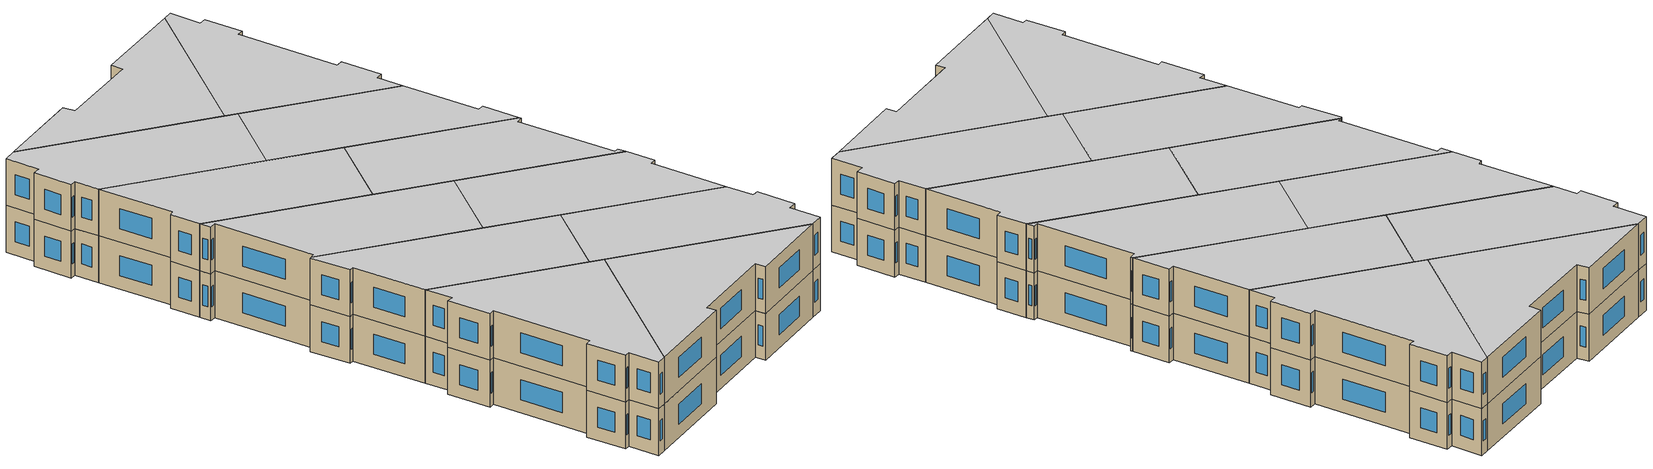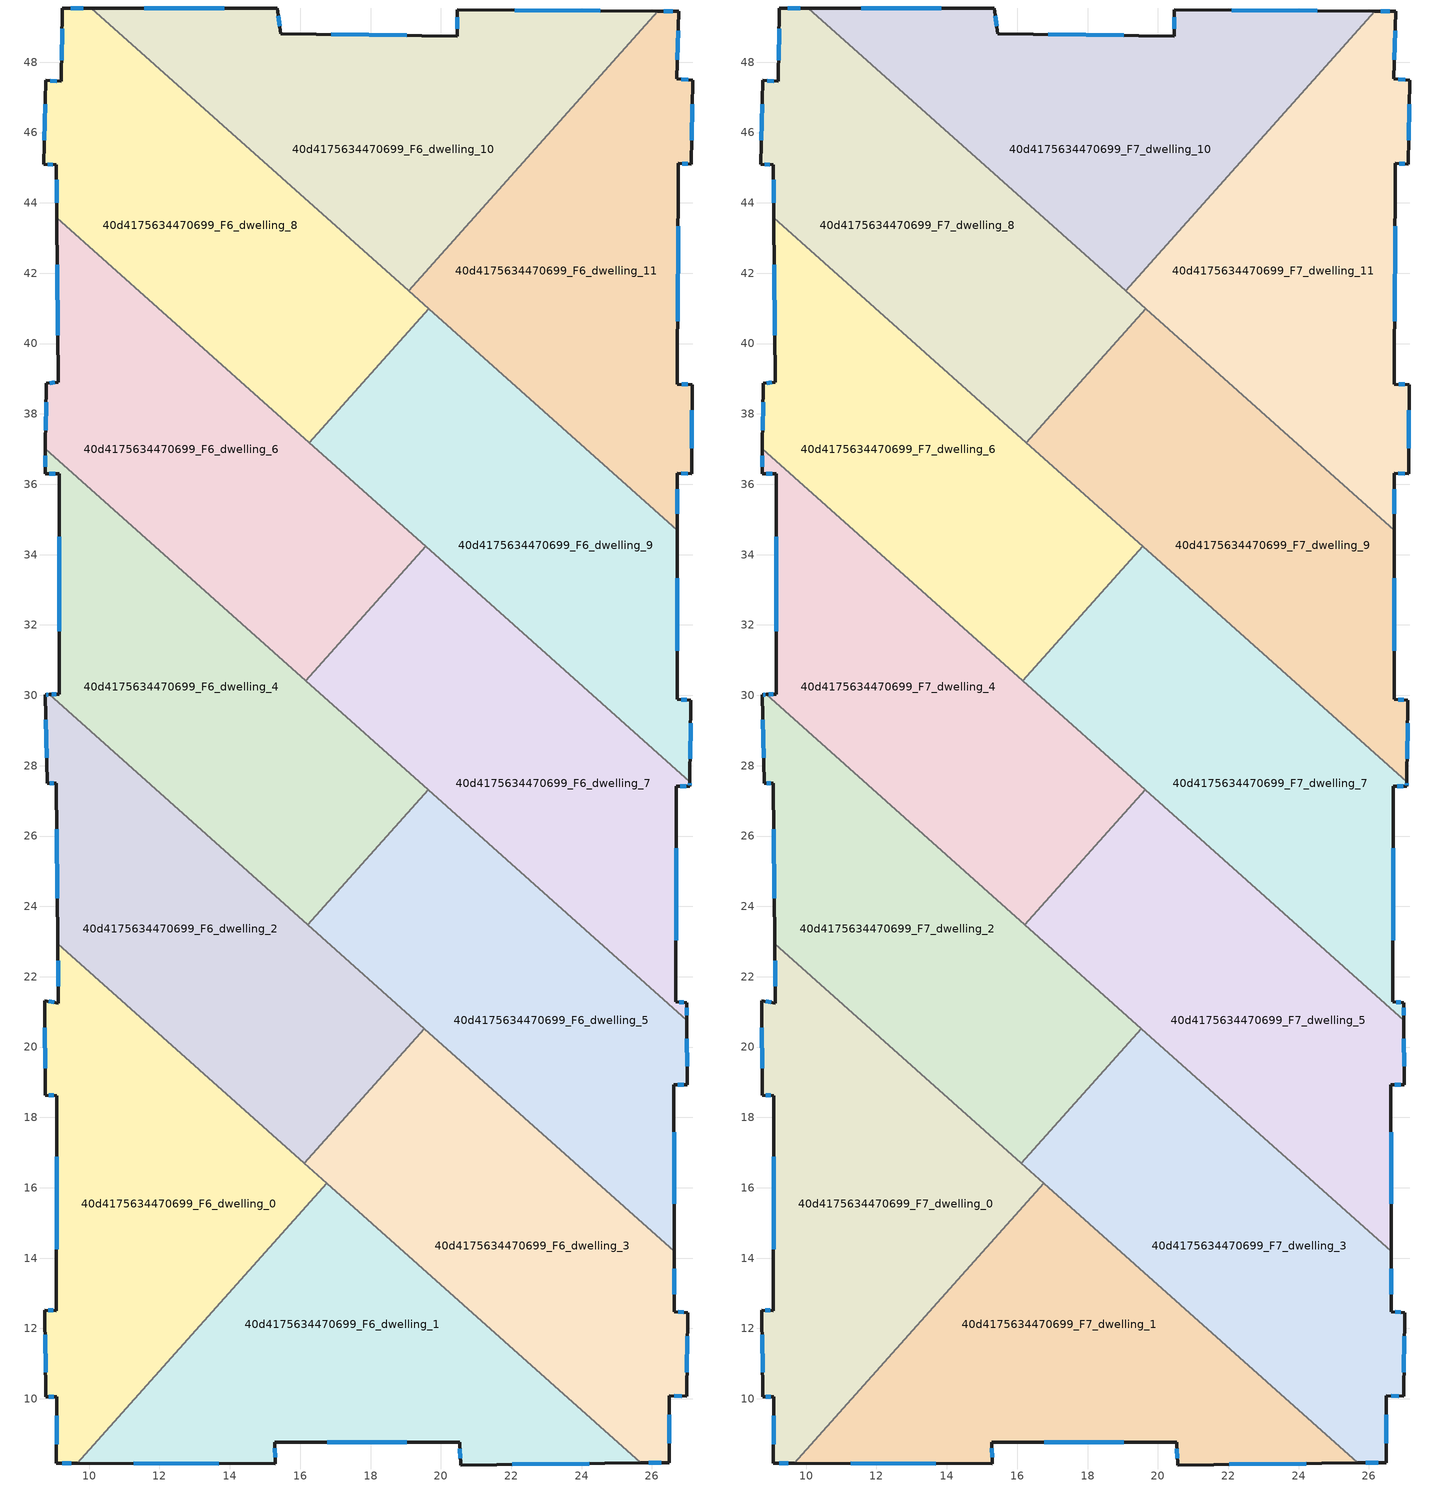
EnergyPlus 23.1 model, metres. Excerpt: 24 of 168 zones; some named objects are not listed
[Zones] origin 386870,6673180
40d4175634470699_F6_dwelling_0
 floor to 40d4175634470699_F5_dwelling_0 (EU_floor_Construction): 16.76,16.13 9.66,8.16 9.07,8.16 9.09,10.06 8.77,10.05 8.74,12.52 9.07,12.51 9.09,18.62 8.76,18.63 8.73,21.32 9.13,21.25 9.11,22.93 z18
 wall outside (EU_wall_Construction): 9.11,22.93 9.13,21.25 8.73,21.32 8.76,18.63 9.09,18.62 9.07,12.51 8.74,12.52 8.77,10.05 9.09,10.06 9.07,8.16 9.66,8.16 z18:21
 wall to 40d4175634470699_F6_dwelling_1 (EU_wall_Construction): 9.66,8.16 16.76,16.13 z18:21
 wall to 40d4175634470699_F6_dwelling_2 (EU_wall_Construction): 16.12,16.7 9.11,22.93 z18:21
 wall to 40d4175634470699_F6_dwelling_3 (EU_wall_Construction): 16.75,16.13 16.12,16.7 z18:21
 window (EU_Window_Construction): 8.75,11.82 8.76,10.76 / 8.98,12.51 8.84,12.52 / 9.08,16.88 9.08,14.26 / 8.85,18.63 8.99,18.63 / 8.74,20.55 8.75,19.4 / 9.01,21.27 8.85,21.3 / 9.12,22.45 9.12,21.73 / 9.24,8.16 9.49,8.16 / 9.08,9.52 9.07,8.7 / 8.86,10.05 9,10.06 z18.86:20.14
40d4175634470699_F6_dwelling_1
 floor to 40d4175634470699_F5_dwelling_1 (EU_floor_Construction): 25.68,8.18 20.56,8.12 20.53,8.77 15.27,8.77 15.29,8.16 9.66,8.16 16.76,16.13 z18
 wall outside (EU_wall_Construction): 9.66,8.16 15.29,8.16 15.27,8.77 20.53,8.77 20.56,8.12 25.68,8.18 z18:21
 wall to 40d4175634470699_F6_dwelling_3 (EU_wall_Construction): 25.68,8.18 16.76,16.13 z18:21
 window (EU_Window_Construction): 11.27,8.16 13.68,8.16 / 22.02,8.14 24.22,8.16 / 20.54,8.58 20.56,8.3 / 16.78,8.77 19.03,8.77 / 15.29,8.33 15.28,8.6 z18.86:20.14
40d4175634470699_F6_dwelling_10
 floor to 40d4175634470699_F5_dwelling_10 (EU_floor_Construction): 26.16,49.45 19.08,41.5 10.06,49.54 15.35,49.53 15.45,48.81 20.46,48.74 20.47,49.49 z18
 wall outside (EU_wall_Construction): 26.16,49.45 20.47,49.49 20.46,48.74 15.45,48.81 15.35,49.53 10.06,49.54 z18:21
 wall to 40d4175634470699_F6_dwelling_11 (EU_wall_Construction): 19.08,41.5 26.16,49.45 z18:21
 wall to 40d4175634470699_F6_dwelling_8 (EU_wall_Construction): 10.06,49.54 19.08,41.5 z18:21
 window (EU_Window_Construction): 13.84,49.53 11.57,49.53 / 15.42,49.02 15.38,49.32 / 19.03,48.76 16.88,48.79 / 20.47,49.28 20.46,48.95 / 24.54,49.46 22.1,49.48 z18.86:20.14
40d4175634470699_F6_dwelling_11
 floor to 40d4175634470699_F5_dwelling_11 (EU_floor_Construction): 26.76,49.45 26.71,47.53 27.16,47.49 27.12,45.1 26.76,45.12 26.72,38.85 27.14,38.83 27.13,36.29 26.72,36.32 26.72,34.7 19.08,41.5 26.16,49.45 z18
 wall outside (EU_wall_Construction): 26.72,34.7 26.72,36.32 27.13,36.29 27.14,38.83 26.72,38.85 26.76,45.12 27.12,45.1 27.16,47.49 26.71,47.53 26.76,49.45 26.16,49.45 z18:21
 wall to 40d4175634470699_F6_dwelling_9 (EU_wall_Construction): 19.65,41 26.72,34.7 z18:21
 wall to 40d4175634470699_F6_dwelling_8 (EU_wall_Construction): 19.08,41.5 19.65,41 z18:21
 window (EU_Window_Construction): 27.13,45.78 27.15,46.81 / 26.86,45.12 27.02,45.11 / 26.73,40.64 26.75,43.33 / 27.02,38.84 26.84,38.84 / 27.13,37.02 27.14,38.11 / 26.84,36.31 27.01,36.3 / 26.72,35.16 26.72,35.85 / 26.59,49.45 26.33,49.45 / 26.73,48.07 26.74,48.9 / 27.03,47.5 26.84,47.52 z18.86:20.14
40d4175634470699_F6_dwelling_2
 floor to 40d4175634470699_F5_dwelling_2 (EU_floor_Construction): 19.53,20.52 16.12,16.7 9.11,22.93 9.07,27.5 8.8,27.5 8.75,30.02 8.86,30.02 z18
 wall outside (EU_wall_Construction): 8.86,30.02 8.75,30.02 8.8,27.5 9.07,27.5 9.11,22.93 z18:21
 wall to 40d4175634470699_F6_dwelling_3 (EU_wall_Construction): 16.12,16.7 19.53,20.52 z18:21
 wall to 40d4175634470699_F6_dwelling_4 (EU_wall_Construction): 16.21,23.48 8.86,30.02 z18:21
 wall to 40d4175634470699_F6_dwelling_5 (EU_wall_Construction): 19.53,20.52 16.21,23.48 z18:21
 window (EU_Window_Construction): 8.77,29.3 8.79,28.22 / 8.83,30.02 8.78,30.02 / 9.08,26.19 9.1,24.24 / 8.88,27.5 8.99,27.5 z18.86:20.14
40d4175634470699_F6_dwelling_3
 floor to 40d4175634470699_F5_dwelling_3 (EU_floor_Construction): 26.64,14.19 26.64,12.48 27.02,12.45 26.99,10.07 26.49,10.09 26.5,8.19 25.68,8.18 16.12,16.7 19.53,20.52 z18
 wall outside (EU_wall_Construction): 25.68,8.18 26.5,8.19 26.49,10.09 26.99,10.07 27.02,12.45 26.64,12.48 26.64,14.19 z18:21
 wall to 40d4175634470699_F6_dwelling_5 (EU_wall_Construction): 26.64,14.19 19.53,20.52 z18:21
 window (EU_Window_Construction): 26.5,8.73 26.49,9.55 / 25.91,8.18 26.26,8.18 / 26.64,12.97 26.64,13.7 / 26.91,12.46 26.75,12.47 / 27,10.75 27.01,11.77 / 26.63,10.09 26.85,10.08 z18.86:20.14
40d4175634470699_F6_dwelling_4
 floor to 40d4175634470699_F5_dwelling_4 (EU_floor_Construction): 19.64,27.32 16.21,23.48 8.86,30.02 9.15,30.03 9.15,36.3 8.75,36.3 8.76,37.01 z18
 wall outside (EU_wall_Construction): 8.76,37.01 8.75,36.3 9.15,36.3 9.15,30.03 8.86,30.02 z18:21
 wall to 40d4175634470699_F6_dwelling_5 (EU_wall_Construction): 16.21,23.48 19.64,27.32 z18:21
 wall to 40d4175634470699_F6_dwelling_6 (EU_wall_Construction): 16.16,30.42 8.76,37.01 z18:21
 wall to 40d4175634470699_F6_dwelling_7 (EU_wall_Construction): 19.64,27.32 16.16,30.42 z18:21
 window (EU_Window_Construction): 8.86,36.3 9.04,36.3 / 8.75,36.81 8.75,36.5 / 9.07,30.03 8.95,30.03 / 9.15,34.51 9.15,31.82 z18.86:20.14
40d4175634470699_F6_dwelling_5
 floor to 40d4175634470699_F5_dwelling_5 (EU_floor_Construction): 26.99,20.76 27.01,18.92 26.63,18.93 26.64,14.19 16.21,23.48 19.64,27.32 z18
 wall outside (EU_wall_Construction): 26.64,14.19 26.63,18.93 27.01,18.92 26.99,20.76 z18:21
 wall to 40d4175634470699_F6_dwelling_7 (EU_wall_Construction): 26.99,20.76 19.64,27.32 z18:21
 window (EU_Window_Construction): 27,19.45 27,20.24 / 26.74,18.93 26.9,18.93 / 26.63,15.55 26.63,17.58 z18.86:20.14
40d4175634470699_F6_dwelling_6
 floor to 40d4175634470699_F5_dwelling_6 (EU_floor_Construction): 19.56,34.24 16.16,30.42 8.76,37.01 8.78,38.87 9.12,38.91 9.08,43.58 z18
 wall outside (EU_wall_Construction): 9.08,43.58 9.12,38.91 8.78,38.87 8.76,37.01 z18:21
 wall to 40d4175634470699_F6_dwelling_7 (EU_wall_Construction): 16.16,30.42 19.56,34.24 z18:21
 wall to 40d4175634470699_F6_dwelling_8 (EU_wall_Construction): 16.26,37.19 9.08,43.58 z18:21
 wall to 40d4175634470699_F6_dwelling_9 (EU_wall_Construction): 19.56,34.24 16.26,37.19 z18:21
 window (EU_Window_Construction): 9.09,42.24 9.11,40.24 / 8.78,38.34 8.77,37.54 / 9.02,38.89 8.88,38.88 z18.86:20.14
40d4175634470699_F6_dwelling_7
 floor to 40d4175634470699_F5_dwelling_7 (EU_floor_Construction): 27.08,27.54 27.08,27.41 26.69,27.41 26.68,21.28 26.99,21.26 26.99,20.76 16.16,30.42 19.56,34.24 z18
 wall outside (EU_wall_Construction): 26.99,20.76 26.99,21.26 26.68,21.28 26.69,27.41 27.08,27.41 27.08,27.54 z18:21
 wall to 40d4175634470699_F6_dwelling_9 (EU_wall_Construction): 27.08,27.54 19.56,34.24 z18:21
 window (EU_Window_Construction): 26.99,20.91 26.99,21.12 / 27.08,27.45 27.08,27.5 / 26.8,27.41 26.97,27.41 / 26.69,23.03 26.69,25.66 / 26.9,21.27 26.77,21.28 z18.86:20.14
40d4175634470699_F6_dwelling_8
 floor to 40d4175634470699_F5_dwelling_8 (EU_floor_Construction): 19.65,41 16.26,37.19 9.08,43.58 9.07,45.08 8.72,45.09 8.76,47.48 9.21,47.46 9.24,49.54 10.06,49.54 z18
 wall outside (EU_wall_Construction): 10.06,49.54 9.24,49.54 9.21,47.46 8.76,47.48 8.72,45.09 9.07,45.08 9.08,43.58 z18:21
 wall to 40d4175634470699_F6_dwelling_9 (EU_wall_Construction): 16.26,37.19 19.65,41 z18:21
 window (EU_Window_Construction): 8.75,46.8 8.73,45.78 / 9.08,47.46 8.89,47.48 / 9.23,48.94 9.22,48.05 / 9.83,49.54 9.48,49.54 / 9.08,44.65 9.08,44.01 / 8.82,45.09 8.97,45.09 z18.86:20.14
40d4175634470699_F6_dwelling_9
 floor to 40d4175634470699_F5_dwelling_9 (EU_floor_Construction): 26.72,34.7 26.72,29.89 27.1,29.86 27.08,27.54 16.26,37.19 19.65,41 z18
 wall outside (EU_wall_Construction): 27.08,27.54 27.1,29.86 26.72,29.89 26.72,34.7 z18:21
 window (EU_Window_Construction): 26.72,31.26 26.72,33.32 / 26.99,29.87 26.83,29.88 / 27.09,28.2 27.1,29.2 z18.86:20.14
40d4175634470699_F7_dwelling_0
 floor to 40d4175634470699_F6_dwelling_0 (EU_floor_Construction): 16.76,16.13 9.66,8.16 9.07,8.16 9.09,10.06 8.77,10.05 8.74,12.52 9.07,12.51 9.09,18.62 8.76,18.63 8.73,21.32 9.13,21.25 9.11,22.93 z21
 wall outside (EU_wall_Construction): 9.11,22.93 9.13,21.25 8.73,21.32 8.76,18.63 9.09,18.62 9.07,12.51 8.74,12.52 8.77,10.05 9.09,10.06 9.07,8.16 9.66,8.16 z21:24
 wall to 40d4175634470699_F7_dwelling_1 (EU_wall_Construction): 9.66,8.16 16.76,16.13 z21:24
 wall to 40d4175634470699_F7_dwelling_2 (EU_wall_Construction): 16.12,16.7 9.11,22.93 z21:24
 wall to 40d4175634470699_F7_dwelling_3 (EU_wall_Construction): 16.75,16.13 16.12,16.7 z21:24
 window (EU_Window_Construction): 8.75,11.82 8.76,10.76 / 8.98,12.51 8.84,12.52 / 9.08,16.88 9.08,14.26 / 8.85,18.63 8.99,18.63 / 8.74,20.55 8.75,19.4 / 9.01,21.27 8.85,21.3 / 9.12,22.45 9.12,21.73 / 9.24,8.16 9.49,8.16 / 9.08,9.52 9.07,8.7 / 8.86,10.05 9,10.06 z21.86:23.14
 ceiling to 40d4175634470699_F8_dwelling_0 (EU_floor_Construction): 9.66,8.16 16.76,16.13 9.11,22.93 9.13,21.25 8.73,21.32 8.76,18.63 9.09,18.62 9.07,12.51 8.74,12.52 8.77,10.05 9.09,10.06 9.07,8.16 z24
40d4175634470699_F7_dwelling_1
 floor to 40d4175634470699_F6_dwelling_1 (EU_floor_Construction): 25.68,8.18 20.56,8.12 20.53,8.77 15.27,8.77 15.29,8.16 9.66,8.16 16.76,16.13 z21
 wall outside (EU_wall_Construction): 9.66,8.16 15.29,8.16 15.27,8.77 20.53,8.77 20.56,8.12 25.68,8.18 z21:24
 wall to 40d4175634470699_F7_dwelling_3 (EU_wall_Construction): 25.68,8.18 16.76,16.13 z21:24
 window (EU_Window_Construction): 11.27,8.16 13.68,8.16 / 22.02,8.14 24.22,8.16 / 20.54,8.58 20.56,8.3 / 16.78,8.77 19.03,8.77 / 15.29,8.33 15.28,8.6 z21.86:23.14
 ceiling to 40d4175634470699_F8_dwelling_1 (EU_floor_Construction): 25.68,8.18 16.76,16.13 9.66,8.16 15.29,8.16 15.27,8.77 20.53,8.77 20.56,8.12 z24
40d4175634470699_F7_dwelling_10
 floor to 40d4175634470699_F6_dwelling_10 (EU_floor_Construction): 26.16,49.45 19.08,41.5 10.06,49.54 15.35,49.53 15.45,48.81 20.46,48.74 20.47,49.49 z21
 wall outside (EU_wall_Construction): 26.16,49.45 20.47,49.49 20.46,48.74 15.45,48.81 15.35,49.53 10.06,49.54 z21:24
 wall to 40d4175634470699_F7_dwelling_11 (EU_wall_Construction): 19.08,41.5 26.16,49.45 z21:24
 wall to 40d4175634470699_F7_dwelling_8 (EU_wall_Construction): 10.06,49.54 19.08,41.5 z21:24
 window (EU_Window_Construction): 13.84,49.53 11.57,49.53 / 15.42,49.02 15.38,49.32 / 19.03,48.76 16.88,48.79 / 20.47,49.28 20.46,48.95 / 24.54,49.46 22.1,49.48 z21.86:23.14
 ceiling to 40d4175634470699_F8_dwelling_10 (EU_floor_Construction): 19.08,41.5 26.16,49.45 20.47,49.49 20.46,48.74 15.45,48.81 15.35,49.53 10.06,49.54 z24
40d4175634470699_F7_dwelling_11
 floor to 40d4175634470699_F6_dwelling_11 (EU_floor_Construction): 26.76,49.45 26.71,47.53 27.16,47.49 27.12,45.1 26.76,45.12 26.72,38.85 27.14,38.83 27.13,36.29 26.72,36.32 26.72,34.7 19.08,41.5 26.16,49.45 z21
 wall outside (EU_wall_Construction): 26.72,34.7 26.72,36.32 27.13,36.29 27.14,38.83 26.72,38.85 26.76,45.12 27.12,45.1 27.16,47.49 26.71,47.53 26.76,49.45 26.16,49.45 z21:24
 wall to 40d4175634470699_F7_dwelling_9 (EU_wall_Construction): 19.65,41 26.72,34.7 z21:24
 wall to 40d4175634470699_F7_dwelling_8 (EU_wall_Construction): 19.08,41.5 19.65,41 z21:24
 window (EU_Window_Construction): 27.13,45.78 27.15,46.81 / 26.86,45.12 27.02,45.11 / 26.73,40.64 26.75,43.33 / 27.02,38.84 26.84,38.84 / 27.13,37.02 27.14,38.11 / 26.84,36.31 27.01,36.3 / 26.72,35.16 26.72,35.85 / 26.59,49.45 26.33,49.45 / 26.73,48.07 26.74,48.9 / 27.03,47.5 26.84,47.52 z21.86:23.14
 ceiling to 40d4175634470699_F8_dwelling_11 (EU_floor_Construction): 26.72,34.7 26.72,36.32 27.13,36.29 27.14,38.83 26.72,38.85 26.76,45.12 27.12,45.1 27.16,47.49 26.71,47.53 26.76,49.45 26.16,49.45 19.08,41.5 z24
40d4175634470699_F7_dwelling_2
 floor to 40d4175634470699_F6_dwelling_2 (EU_floor_Construction): 19.53,20.52 16.12,16.7 9.11,22.93 9.07,27.5 8.8,27.5 8.75,30.02 8.86,30.02 z21
 wall outside (EU_wall_Construction): 8.86,30.02 8.75,30.02 8.8,27.5 9.07,27.5 9.11,22.93 z21:24
 wall to 40d4175634470699_F7_dwelling_3 (EU_wall_Construction): 16.12,16.7 19.53,20.52 z21:24
 wall to 40d4175634470699_F7_dwelling_4 (EU_wall_Construction): 16.21,23.48 8.86,30.02 z21:24
 wall to 40d4175634470699_F7_dwelling_5 (EU_wall_Construction): 19.53,20.52 16.21,23.48 z21:24
 window (EU_Window_Construction): 8.77,29.3 8.79,28.22 / 8.83,30.02 8.78,30.02 / 9.08,26.19 9.1,24.24 / 8.88,27.5 8.99,27.5 z21.86:23.14
 ceiling to 40d4175634470699_F8_dwelling_2 (EU_floor_Construction): 16.12,16.7 19.53,20.52 8.86,30.02 8.75,30.02 8.8,27.5 9.07,27.5 9.11,22.93 z24
40d4175634470699_F7_dwelling_3
 floor to 40d4175634470699_F6_dwelling_3 (EU_floor_Construction): 26.64,14.19 26.64,12.48 27.02,12.45 26.99,10.07 26.49,10.09 26.5,8.19 25.68,8.18 16.12,16.7 19.53,20.52 z21
 wall outside (EU_wall_Construction): 25.68,8.18 26.5,8.19 26.49,10.09 26.99,10.07 27.02,12.45 26.64,12.48 26.64,14.19 z21:24
 wall to 40d4175634470699_F7_dwelling_5 (EU_wall_Construction): 26.64,14.19 19.53,20.52 z21:24
 window (EU_Window_Construction): 26.5,8.73 26.49,9.55 / 25.91,8.18 26.26,8.18 / 26.64,12.97 26.64,13.7 / 26.91,12.46 26.75,12.47 / 27,10.75 27.01,11.77 / 26.63,10.09 26.85,10.08 z21.86:23.14
 ceiling to 40d4175634470699_F8_dwelling_3 (EU_floor_Construction): 26.5,8.19 26.49,10.09 26.99,10.07 27.02,12.45 26.64,12.48 26.64,14.19 19.53,20.52 16.12,16.7 25.68,8.18 z24
40d4175634470699_F7_dwelling_4
 floor to 40d4175634470699_F6_dwelling_4 (EU_floor_Construction): 19.64,27.32 16.21,23.48 8.86,30.02 9.15,30.03 9.15,36.3 8.75,36.3 8.76,37.01 z21
 wall outside (EU_wall_Construction): 8.76,37.01 8.75,36.3 9.15,36.3 9.15,30.03 8.86,30.02 z21:24
 wall to 40d4175634470699_F7_dwelling_5 (EU_wall_Construction): 16.21,23.48 19.64,27.32 z21:24
 wall to 40d4175634470699_F7_dwelling_6 (EU_wall_Construction): 16.16,30.42 8.76,37.01 z21:24
 wall to 40d4175634470699_F7_dwelling_7 (EU_wall_Construction): 19.64,27.32 16.16,30.42 z21:24
 window (EU_Window_Construction): 8.86,36.3 9.04,36.3 / 8.75,36.81 8.75,36.5 / 9.07,30.03 8.95,30.03 / 9.15,34.51 9.15,31.82 z21.86:23.14
 ceiling to 40d4175634470699_F8_dwelling_4 (EU_floor_Construction): 16.21,23.48 19.64,27.32 8.76,37.01 8.75,36.3 9.15,36.3 9.15,30.03 8.86,30.02 z24
40d4175634470699_F7_dwelling_5
 floor to 40d4175634470699_F6_dwelling_5 (EU_floor_Construction): 26.99,20.76 27.01,18.92 26.63,18.93 26.64,14.19 16.21,23.48 19.64,27.32 z21
 wall outside (EU_wall_Construction): 26.64,14.19 26.63,18.93 27.01,18.92 26.99,20.76 z21:24
 wall to 40d4175634470699_F7_dwelling_7 (EU_wall_Construction): 26.99,20.76 19.64,27.32 z21:24
 window (EU_Window_Construction): 27,19.45 27,20.24 / 26.74,18.93 26.9,18.93 / 26.63,15.55 26.63,17.58 z21.86:23.14
 ceiling to 40d4175634470699_F8_dwelling_5 (EU_floor_Construction): 26.64,14.19 26.63,18.93 27.01,18.92 26.99,20.76 19.64,27.32 16.21,23.48 z24
40d4175634470699_F7_dwelling_6
 floor to 40d4175634470699_F6_dwelling_6 (EU_floor_Construction): 19.56,34.24 16.16,30.42 8.76,37.01 8.78,38.87 9.12,38.91 9.08,43.58 z21
 wall outside (EU_wall_Construction): 9.08,43.58 9.12,38.91 8.78,38.87 8.76,37.01 z21:24
 wall to 40d4175634470699_F7_dwelling_7 (EU_wall_Construction): 16.16,30.42 19.56,34.24 z21:24
 wall to 40d4175634470699_F7_dwelling_8 (EU_wall_Construction): 16.26,37.19 9.08,43.58 z21:24
 wall to 40d4175634470699_F7_dwelling_9 (EU_wall_Construction): 19.56,34.24 16.26,37.19 z21:24
 window (EU_Window_Construction): 9.09,42.24 9.11,40.24 / 8.78,38.34 8.77,37.54 / 9.02,38.89 8.88,38.88 z21.86:23.14
 ceiling to 40d4175634470699_F8_dwelling_6 (EU_floor_Construction): 16.16,30.42 19.56,34.24 9.08,43.58 9.12,38.91 8.78,38.87 8.76,37.01 z24
40d4175634470699_F7_dwelling_7
 floor to 40d4175634470699_F6_dwelling_7 (EU_floor_Construction): 27.08,27.54 27.08,27.41 26.69,27.41 26.68,21.28 26.99,21.26 26.99,20.76 16.16,30.42 19.56,34.24 z21
 wall outside (EU_wall_Construction): 26.99,20.76 26.99,21.26 26.68,21.28 26.69,27.41 27.08,27.41 27.08,27.54 z21:24
 wall to 40d4175634470699_F7_dwelling_9 (EU_wall_Construction): 27.08,27.54 19.56,34.24 z21:24
 window (EU_Window_Construction): 26.99,20.91 26.99,21.12 / 27.08,27.45 27.08,27.5 / 26.8,27.41 26.97,27.41 / 26.69,23.03 26.69,25.66 / 26.9,21.27 26.77,21.28 z21.86:23.14
 ceiling to 40d4175634470699_F8_dwelling_7 (EU_floor_Construction): 26.99,20.76 26.99,21.26 26.68,21.28 26.69,27.41 27.08,27.41 27.08,27.54 19.56,34.24 16.16,30.42 z24
40d4175634470699_F7_dwelling_8
 floor to 40d4175634470699_F6_dwelling_8 (EU_floor_Construction): 19.65,41 16.26,37.19 9.08,43.58 9.07,45.08 8.72,45.09 8.76,47.48 9.21,47.46 9.24,49.54 10.06,49.54 z21
 wall outside (EU_wall_Construction): 10.06,49.54 9.24,49.54 9.21,47.46 8.76,47.48 8.72,45.09 9.07,45.08 9.08,43.58 z21:24
 wall to 40d4175634470699_F7_dwelling_9 (EU_wall_Construction): 16.26,37.19 19.65,41 z21:24
 window (EU_Window_Construction): 8.75,46.8 8.73,45.78 / 9.08,47.46 8.89,47.48 / 9.23,48.94 9.22,48.05 / 9.83,49.54 9.48,49.54 / 9.08,44.65 9.08,44.01 / 8.82,45.09 8.97,45.09 z21.86:23.14
 ceiling to 40d4175634470699_F8_dwelling_8 (EU_floor_Construction): 16.26,37.19 19.65,41 10.06,49.54 9.24,49.54 9.21,47.46 8.76,47.48 8.72,45.09 9.07,45.08 9.08,43.58 z24
40d4175634470699_F7_dwelling_9
 floor to 40d4175634470699_F6_dwelling_9 (EU_floor_Construction): 26.72,34.7 26.72,29.89 27.1,29.86 27.08,27.54 16.26,37.19 19.65,41 z21
 wall outside (EU_wall_Construction): 27.08,27.54 27.1,29.86 26.72,29.89 26.72,34.7 z21:24
 window (EU_Window_Construction): 26.72,31.26 26.72,33.32 / 26.99,29.87 26.83,29.88 / 27.09,28.2 27.1,29.2 z21.86:23.14
 ceiling to 40d4175634470699_F8_dwelling_9 (EU_floor_Construction): 27.08,27.54 27.1,29.86 26.72,29.89 26.72,34.7 19.65,41 16.26,37.19 z24
[Building]
EU S2 Campaign: North Axis=0; Terrain=City; Solar Distribution=FullExterior
[Site:Location]
Helsinki-Vantaa.AP: Latitude=60.317; Longitude=24.963; Time Zone=2; Elevation=54.6
[SizingPeriod:WeatherFileDays]
AnnualSizingPeriod: Begin Month=1; Begin Day of Month=1; End Month=12; End Day of Month=31; Day of Week for Start Day=Monday; Use Weather File Daylight Saving Period=No; Use Weather File Rain and Snow Indicators=No
[MATERIAL]
EU_InternalMass_Material: Roughness=MediumRough; Thickness=0.1; Conductivity=1; Density=1800; Specific Heat=900; Thermal Absorptance=0.9; Solar Absorptance=0.7; Visible Absorptance=0.7
[MATERIAL:NOMASS] Roughness=MediumRough; Thermal Absorptance=0.9; Solar Absorptance=0.7; Visible Absorptance=0.7
Name | Thermal Resistance
EU_wall_NoMass | 1.10183
EU_floor_NoMass | 1.70606
[WINDOWMATERIAL:SIMPLEGLAZINGSYSTEM]
EU_Window_SimpleGlazing: UFactor=3.11035; Solar Heat Gain Coefficient=0.8; Visible Transmittance=0.8
[CONSTRUCTION]
EU_wall_Construction: EU_wall_NoMass
EU_floor_Construction: EU_floor_NoMass
EU_Window_Construction: EU_Window_SimpleGlazing
EU_InternalMass_Construction: EU_InternalMass_Material
[ZONE] Type=1; Multiplier=1; Ceiling Height=autocalculate; Floor Area=autocalculate; Part of Total Floor Area=Yes
Name | Volume
40d4175634470699_F6_dwelling_0; 40d4175634470699_F7_dwelling_0 | 182.211
40d4175634470699_F6_dwelling_1; 40d4175634470699_F7_dwelling_1; 40d4175634470699_F6_dwelling_6; 40d4175634470699_F7_dwelling_6 | 182.188
40d4175634470699_F6_dwelling_10; 40d4175634470699_F7_dwelling_10; 40d4175634470699_F6_dwelling_3; 40d4175634470699_F7_dwelling_3 | 182.21
40d4175634470699_F6_dwelling_11; 40d4175634470699_F7_dwelling_11 | 182.204
40d4175634470699_F6_dwelling_2; 40d4175634470699_F7_dwelling_2 | 182.213
40d4175634470699_F6_dwelling_4; 40d4175634470699_F7_dwelling_4 | 182.209
40d4175634470699_F6_dwelling_5; 40d4175634470699_F7_dwelling_5 | 182.194
40d4175634470699_F6_dwelling_7; 40d4175634470699_F7_dwelling_7 | 182.202
40d4175634470699_F6_dwelling_8; 40d4175634470699_F7_dwelling_8 | 182.199
40d4175634470699_F6_dwelling_9; 40d4175634470699_F7_dwelling_9 | 182.205
[INTERNALMASS] Construction=EU_InternalMass_Construction
Name | Zone or ZoneList | Surface Area
40d4175634470699_F6_dwelling_0_EU_InternalMass | 40d4175634470699_F6_dwelling_0 | 60.7366
40d4175634470699_F6_dwelling_1_EU_InternalMass | 40d4175634470699_F6_dwelling_1 | 60.7292
40d4175634470699_F6_dwelling_2_EU_InternalMass | 40d4175634470699_F6_dwelling_2 | 60.7376
40d4175634470699_F6_dwelling_3_EU_InternalMass | 40d4175634470699_F6_dwelling_3 | 60.7371
40d4175634470699_F6_dwelling_4_EU_InternalMass | 40d4175634470699_F6_dwelling_4 | 60.7362
40d4175634470699_F6_dwelling_5_EU_InternalMass | 40d4175634470699_F6_dwelling_5 | 60.7312
40d4175634470699_F6_dwelling_6_EU_InternalMass | 40d4175634470699_F6_dwelling_6 | 60.729
40d4175634470699_F6_dwelling_7_EU_InternalMass | 40d4175634470699_F6_dwelling_7 | 60.7345
40d4175634470699_F6_dwelling_8_EU_InternalMass | 40d4175634470699_F6_dwelling_8 | 60.7332
40d4175634470699_F6_dwelling_9_EU_InternalMass | 40d4175634470699_F6_dwelling_9 | 60.7349
40d4175634470699_F6_dwelling_10_EU_InternalMass | 40d4175634470699_F6_dwelling_10 | 60.7366
40d4175634470699_F6_dwelling_11_EU_InternalMass | 40d4175634470699_F6_dwelling_11 | 60.7352
40d4175634470699_F7_dwelling_0_EU_InternalMass | 40d4175634470699_F7_dwelling_0 | 60.7366
40d4175634470699_F7_dwelling_1_EU_InternalMass | 40d4175634470699_F7_dwelling_1 | 60.7292
40d4175634470699_F7_dwelling_2_EU_InternalMass | 40d4175634470699_F7_dwelling_2 | 60.7376
40d4175634470699_F7_dwelling_3_EU_InternalMass | 40d4175634470699_F7_dwelling_3 | 60.7371
40d4175634470699_F7_dwelling_4_EU_InternalMass | 40d4175634470699_F7_dwelling_4 | 60.7362
40d4175634470699_F7_dwelling_5_EU_InternalMass | 40d4175634470699_F7_dwelling_5 | 60.7312
40d4175634470699_F7_dwelling_6_EU_InternalMass | 40d4175634470699_F7_dwelling_6 | 60.729
40d4175634470699_F7_dwelling_7_EU_InternalMass | 40d4175634470699_F7_dwelling_7 | 60.7345
40d4175634470699_F7_dwelling_8_EU_InternalMass | 40d4175634470699_F7_dwelling_8 | 60.7332
40d4175634470699_F7_dwelling_9_EU_InternalMass | 40d4175634470699_F7_dwelling_9 | 60.7349
40d4175634470699_F7_dwelling_10_EU_InternalMass | 40d4175634470699_F7_dwelling_10 | 60.7366
40d4175634470699_F7_dwelling_11_EU_InternalMass | 40d4175634470699_F7_dwelling_11 | 60.7352
[OTHEREQUIPMENT] Fuel Type=Electricity; Design Level Calculation Method=Watts/Area; Power per Zone Floor Area=1; Fraction Latent=0; Fraction Radiant=0; Fraction Lost=0; Carbon Dioxide Generation Rate=0; EndUse Subcategory=EU_Step8_InternalGains
Name | Zone or ZoneList or Space or SpaceList | Schedule
EU_Step8_InternalGain_40d4175634470699_F6_dwelling_0_f000 | 40d4175634470699_F6_dwelling_0 | EU_Step8_GainSchedule_40d4175634470699_F6_dwelling_0_f000
EU_Step8_InternalGain_40d4175634470699_F6_dwelling_1_f000 | 40d4175634470699_F6_dwelling_1 | EU_Step8_GainSchedule_40d4175634470699_F6_dwelling_1_f000
EU_Step8_InternalGain_40d4175634470699_F6_dwelling_2_f000 | 40d4175634470699_F6_dwelling_2 | EU_Step8_GainSchedule_40d4175634470699_F6_dwelling_2_f000
EU_Step8_InternalGain_40d4175634470699_F6_dwelling_3_f000 | 40d4175634470699_F6_dwelling_3 | EU_Step8_GainSchedule_40d4175634470699_F6_dwelling_3_f000
EU_Step8_InternalGain_40d4175634470699_F6_dwelling_4_f000 | 40d4175634470699_F6_dwelling_4 | EU_Step8_GainSchedule_40d4175634470699_F6_dwelling_4_f000
EU_Step8_InternalGain_40d4175634470699_F6_dwelling_5_f000 | 40d4175634470699_F6_dwelling_5 | EU_Step8_GainSchedule_40d4175634470699_F6_dwelling_5_f000
EU_Step8_InternalGain_40d4175634470699_F6_dwelling_6_f000 | 40d4175634470699_F6_dwelling_6 | EU_Step8_GainSchedule_40d4175634470699_F6_dwelling_6_f000
EU_Step8_InternalGain_40d4175634470699_F6_dwelling_7_f000 | 40d4175634470699_F6_dwelling_7 | EU_Step8_GainSchedule_40d4175634470699_F6_dwelling_7_f000
EU_Step8_InternalGain_40d4175634470699_F6_dwelling_8_f000 | 40d4175634470699_F6_dwelling_8 | EU_Step8_GainSchedule_40d4175634470699_F6_dwelling_8_f000
EU_Step8_InternalGain_40d4175634470699_F6_dwelling_9_f000 | 40d4175634470699_F6_dwelling_9 | EU_Step8_GainSchedule_40d4175634470699_F6_dwelling_9_f000
EU_Step8_InternalGain_40d4175634470699_F6_dwelling_10_f000 | 40d4175634470699_F6_dwelling_10 | EU_Step8_GainSchedule_40d4175634470699_F6_dwelling_10_f000
EU_Step8_InternalGain_40d4175634470699_F6_dwelling_11_f000 | 40d4175634470699_F6_dwelling_11 | EU_Step8_GainSchedule_40d4175634470699_F6_dwelling_11_f000
EU_Step8_InternalGain_40d4175634470699_F7_dwelling_0_f000 | 40d4175634470699_F7_dwelling_0 | EU_Step8_GainSchedule_40d4175634470699_F7_dwelling_0_f000
EU_Step8_InternalGain_40d4175634470699_F7_dwelling_1_f000 | 40d4175634470699_F7_dwelling_1 | EU_Step8_GainSchedule_40d4175634470699_F7_dwelling_1_f000
EU_Step8_InternalGain_40d4175634470699_F7_dwelling_2_f000 | 40d4175634470699_F7_dwelling_2 | EU_Step8_GainSchedule_40d4175634470699_F7_dwelling_2_f000
EU_Step8_InternalGain_40d4175634470699_F7_dwelling_3_f000 | 40d4175634470699_F7_dwelling_3 | EU_Step8_GainSchedule_40d4175634470699_F7_dwelling_3_f000
EU_Step8_InternalGain_40d4175634470699_F7_dwelling_4_f000 | 40d4175634470699_F7_dwelling_4 | EU_Step8_GainSchedule_40d4175634470699_F7_dwelling_4_f000
EU_Step8_InternalGain_40d4175634470699_F7_dwelling_5_f000 | 40d4175634470699_F7_dwelling_5 | EU_Step8_GainSchedule_40d4175634470699_F7_dwelling_5_f000
EU_Step8_InternalGain_40d4175634470699_F7_dwelling_6_f000 | 40d4175634470699_F7_dwelling_6 | EU_Step8_GainSchedule_40d4175634470699_F7_dwelling_6_f000
EU_Step8_InternalGain_40d4175634470699_F7_dwelling_7_f000 | 40d4175634470699_F7_dwelling_7 | EU_Step8_GainSchedule_40d4175634470699_F7_dwelling_7_f000
EU_Step8_InternalGain_40d4175634470699_F7_dwelling_8_f000 | 40d4175634470699_F7_dwelling_8 | EU_Step8_GainSchedule_40d4175634470699_F7_dwelling_8_f000
EU_Step8_InternalGain_40d4175634470699_F7_dwelling_9_f000 | 40d4175634470699_F7_dwelling_9 | EU_Step8_GainSchedule_40d4175634470699_F7_dwelling_9_f000
EU_Step8_InternalGain_40d4175634470699_F7_dwelling_10_f000 | 40d4175634470699_F7_dwelling_10 | EU_Step8_GainSchedule_40d4175634470699_F7_dwelling_10_f000
EU_Step8_InternalGain_40d4175634470699_F7_dwelling_11_f000 | 40d4175634470699_F7_dwelling_11 | EU_Step8_GainSchedule_40d4175634470699_F7_dwelling_11_f000
[ZONEVENTILATION:DESIGNFLOWRATE] Schedule=EU_AlwaysOn; Design Flow Rate Calculation Method=AirChanges/Hour; Air Changes per Hour=0.756316; Ventilation Type=Natural; Fan Pressure Rise=0; Fan Total Efficiency=1; Constant Term Coefficient=1; Temperature Term Coefficient=0; Velocity Term Coefficient=0; Velocity Squared Term Coefficient=0; Minimum Indoor Temperature=-100; Maximum Indoor Temperature=100; Delta Temperature=-100; Minimum Outdoor Temperature=-100; Maximum Outdoor Temperature=100; Maximum Wind Speed=40
Name | Zone or ZoneList or Space or SpaceList
EU_ConstantAir_40d4175634470699_F6_dwelling_0 | 40d4175634470699_F6_dwelling_0
EU_ConstantAir_40d4175634470699_F6_dwelling_1 | 40d4175634470699_F6_dwelling_1
EU_ConstantAir_40d4175634470699_F6_dwelling_2 | 40d4175634470699_F6_dwelling_2
EU_ConstantAir_40d4175634470699_F6_dwelling_3 | 40d4175634470699_F6_dwelling_3
EU_ConstantAir_40d4175634470699_F6_dwelling_4 | 40d4175634470699_F6_dwelling_4
EU_ConstantAir_40d4175634470699_F6_dwelling_5 | 40d4175634470699_F6_dwelling_5
EU_ConstantAir_40d4175634470699_F6_dwelling_6 | 40d4175634470699_F6_dwelling_6
EU_ConstantAir_40d4175634470699_F6_dwelling_7 | 40d4175634470699_F6_dwelling_7
EU_ConstantAir_40d4175634470699_F6_dwelling_8 | 40d4175634470699_F6_dwelling_8
EU_ConstantAir_40d4175634470699_F6_dwelling_9 | 40d4175634470699_F6_dwelling_9
EU_ConstantAir_40d4175634470699_F6_dwelling_10 | 40d4175634470699_F6_dwelling_10
EU_ConstantAir_40d4175634470699_F6_dwelling_11 | 40d4175634470699_F6_dwelling_11
EU_ConstantAir_40d4175634470699_F7_dwelling_0 | 40d4175634470699_F7_dwelling_0
EU_ConstantAir_40d4175634470699_F7_dwelling_1 | 40d4175634470699_F7_dwelling_1
EU_ConstantAir_40d4175634470699_F7_dwelling_2 | 40d4175634470699_F7_dwelling_2
EU_ConstantAir_40d4175634470699_F7_dwelling_3 | 40d4175634470699_F7_dwelling_3
EU_ConstantAir_40d4175634470699_F7_dwelling_4 | 40d4175634470699_F7_dwelling_4
EU_ConstantAir_40d4175634470699_F7_dwelling_5 | 40d4175634470699_F7_dwelling_5
EU_ConstantAir_40d4175634470699_F7_dwelling_6 | 40d4175634470699_F7_dwelling_6
EU_ConstantAir_40d4175634470699_F7_dwelling_7 | 40d4175634470699_F7_dwelling_7
EU_ConstantAir_40d4175634470699_F7_dwelling_8 | 40d4175634470699_F7_dwelling_8
EU_ConstantAir_40d4175634470699_F7_dwelling_9 | 40d4175634470699_F7_dwelling_9
EU_ConstantAir_40d4175634470699_F7_dwelling_10 | 40d4175634470699_F7_dwelling_10
EU_ConstantAir_40d4175634470699_F7_dwelling_11 | 40d4175634470699_F7_dwelling_11
[HVACTEMPLATE:ZONE:IDEALLOADSAIRSYSTEM] System Availability Schedule=EU_AlwaysOn; Maximum Heating Supply Air Temperature=50; Minimum Cooling Supply Air Temperature=13; Maximum Heating Supply Air Humidity Ratio=0.0156; Minimum Cooling Supply Air Humidity Ratio=0.0077; Heating Limit=NoLimit; Cooling Limit=NoLimit; Heating Availability Schedule=EU_AlwaysOn; Cooling Availability Schedule=EU_CoolingOff; Dehumidification Control Type=ConstantSensibleHeatRatio; Cooling Sensible Heat Ratio=0.7; Dehumidification Setpoint=60; Humidification Control Type=None; Humidification Setpoint=30; Outdoor Air Method=None; Outdoor Air Flow Rate per Person=0.00944; Outdoor Air Flow Rate per Zone Floor Area=0; Outdoor Air Flow Rate per Zone=0; Demand Controlled Ventilation Type=None; Outdoor Air Economizer Type=NoEconomizer; Heat Recovery Type=None; Sensible Heat Recovery Effectiveness=0.7; Latent Heat Recovery Effectiveness=0.65
Name | Template Thermostat
40d4175634470699_F6_dwelling_0 | EU_HeatOnly_40d4175634470699_F6_dwelling_0
40d4175634470699_F6_dwelling_1 | EU_HeatOnly_40d4175634470699_F6_dwelling_1
40d4175634470699_F6_dwelling_2 | EU_HeatOnly_40d4175634470699_F6_dwelling_2
40d4175634470699_F6_dwelling_3 | EU_HeatOnly_40d4175634470699_F6_dwelling_3
40d4175634470699_F6_dwelling_4 | EU_HeatOnly_40d4175634470699_F6_dwelling_4
40d4175634470699_F6_dwelling_5 | EU_HeatOnly_40d4175634470699_F6_dwelling_5
40d4175634470699_F6_dwelling_6 | EU_HeatOnly_40d4175634470699_F6_dwelling_6
40d4175634470699_F6_dwelling_7 | EU_HeatOnly_40d4175634470699_F6_dwelling_7
40d4175634470699_F6_dwelling_8 | EU_HeatOnly_40d4175634470699_F6_dwelling_8
40d4175634470699_F6_dwelling_9 | EU_HeatOnly_40d4175634470699_F6_dwelling_9
40d4175634470699_F6_dwelling_10 | EU_HeatOnly_40d4175634470699_F6_dwelling_10
40d4175634470699_F6_dwelling_11 | EU_HeatOnly_40d4175634470699_F6_dwelling_11
40d4175634470699_F7_dwelling_0 | EU_HeatOnly_40d4175634470699_F7_dwelling_0
40d4175634470699_F7_dwelling_1 | EU_HeatOnly_40d4175634470699_F7_dwelling_1
40d4175634470699_F7_dwelling_2 | EU_HeatOnly_40d4175634470699_F7_dwelling_2
40d4175634470699_F7_dwelling_3 | EU_HeatOnly_40d4175634470699_F7_dwelling_3
40d4175634470699_F7_dwelling_4 | EU_HeatOnly_40d4175634470699_F7_dwelling_4
40d4175634470699_F7_dwelling_5 | EU_HeatOnly_40d4175634470699_F7_dwelling_5
40d4175634470699_F7_dwelling_6 | EU_HeatOnly_40d4175634470699_F7_dwelling_6
40d4175634470699_F7_dwelling_7 | EU_HeatOnly_40d4175634470699_F7_dwelling_7
40d4175634470699_F7_dwelling_8 | EU_HeatOnly_40d4175634470699_F7_dwelling_8
40d4175634470699_F7_dwelling_9 | EU_HeatOnly_40d4175634470699_F7_dwelling_9
40d4175634470699_F7_dwelling_10 | EU_HeatOnly_40d4175634470699_F7_dwelling_10
40d4175634470699_F7_dwelling_11 | EU_HeatOnly_40d4175634470699_F7_dwelling_11
[SIZING:ZONE] Zone Cooling Design Supply Air Temperature Input Method=SupplyAirTemperature; Zone Cooling Design Supply Air Temperature=13; Zone Heating Design Supply Air Temperature Input Method=SupplyAirTemperature; Zone Heating Design Supply Air Temperature=50; Zone Cooling Design Supply Air Humidity Ratio=0.008; Zone Heating Design Supply Air Humidity Ratio=0.008; Cooling Design Air Flow Method=DesignDay; Cooling Design Air Flow Rate=0; Cooling Minimum Air Flow per Zone Floor Area=0.000762; Cooling Minimum Air Flow=0; Cooling Minimum Air Flow Fraction=0.2; Heating Design Air Flow Method=DesignDay; Heating Design Air Flow Rate=0; Heating Maximum Air Flow per Zone Floor Area=0.002032; Heating Maximum Air Flow=0.141576; Heating Maximum Air Flow Fraction=0.3; Account for Dedicated Outdoor Air System=No; Dedicated Outdoor Air System Control Strategy=NeutralSupplyAir; Dedicated Outdoor Air Low Setpoint Temperature for Design=autosize; Dedicated Outdoor Air High Setpoint Temperature for Design=autosize; Zone Load Sizing Method=Sensible Load Only No Latent Load; Zone Latent Cooling Design Supply Air Humidity Ratio Input Method=HumidityRatioDifference; Zone Cooling Design Supply Air Humidity Ratio Difference=0.005; Zone Latent Heating Design Supply Air Humidity Ratio Input Method=HumidityRatioDifference; Zone Humidification Design Supply Air Humidity Ratio Difference=0.005
40d4175634470699_F6_dwelling_0; 40d4175634470699_F6_dwelling_1; 40d4175634470699_F6_dwelling_2; 40d4175634470699_F6_dwelling_3; 40d4175634470699_F6_dwelling_4; 40d4175634470699_F6_dwelling_5; 40d4175634470699_F6_dwelling_6; 40d4175634470699_F6_dwelling_7; 40d4175634470699_F6_dwelling_8; 40d4175634470699_F6_dwelling_9; 40d4175634470699_F6_dwelling_10; 40d4175634470699_F6_dwelling_11; 40d4175634470699_F7_dwelling_0; 40d4175634470699_F7_dwelling_1; 40d4175634470699_F7_dwelling_2; 40d4175634470699_F7_dwelling_3; 40d4175634470699_F7_dwelling_4; 40d4175634470699_F7_dwelling_5; 40d4175634470699_F7_dwelling_6; 40d4175634470699_F7_dwelling_7; 40d4175634470699_F7_dwelling_8; 40d4175634470699_F7_dwelling_9; 40d4175634470699_F7_dwelling_10; 40d4175634470699_F7_dwelling_11
[SCHEDULE:CONSTANT]
Name | Hourly Value
EU_AlwaysOn | 1
EU_CoolingOff | 0
[SCHEDULE:FILE] Column Number=1; Rows to Skip at Top=0; Number of Hours of Data=8760; Column Separator=Comma; Interpolate to Timestep=No; Minutes per Item=60; Adjust Schedule for Daylight Savings=Yes
Name | File
EU_Step8_GainSchedule_40d4175634470699_F6_dwelling_0_f000 | ../../schedules/40d4175634470699/40d4175634470699_F6_dwelling_0_f000_gain.csv
EU_Step8_GainSchedule_40d4175634470699_F6_dwelling_1_f000 | ../../schedules/40d4175634470699/40d4175634470699_F6_dwelling_1_f000_gain.csv
EU_Step8_GainSchedule_40d4175634470699_F6_dwelling_2_f000 | ../../schedules/40d4175634470699/40d4175634470699_F6_dwelling_2_f000_gain.csv
EU_Step8_GainSchedule_40d4175634470699_F6_dwelling_3_f000 | ../../schedules/40d4175634470699/40d4175634470699_F6_dwelling_3_f000_gain.csv
EU_Step8_GainSchedule_40d4175634470699_F6_dwelling_4_f000 | ../../schedules/40d4175634470699/40d4175634470699_F6_dwelling_4_f000_gain.csv
EU_Step8_GainSchedule_40d4175634470699_F6_dwelling_5_f000 | ../../schedules/40d4175634470699/40d4175634470699_F6_dwelling_5_f000_gain.csv
EU_Step8_GainSchedule_40d4175634470699_F6_dwelling_6_f000 | ../../schedules/40d4175634470699/40d4175634470699_F6_dwelling_6_f000_gain.csv
EU_Step8_GainSchedule_40d4175634470699_F6_dwelling_7_f000 | ../../schedules/40d4175634470699/40d4175634470699_F6_dwelling_7_f000_gain.csv
EU_Step8_GainSchedule_40d4175634470699_F6_dwelling_8_f000 | ../../schedules/40d4175634470699/40d4175634470699_F6_dwelling_8_f000_gain.csv
EU_Step8_GainSchedule_40d4175634470699_F6_dwelling_9_f000 | ../../schedules/40d4175634470699/40d4175634470699_F6_dwelling_9_f000_gain.csv
EU_Step8_GainSchedule_40d4175634470699_F6_dwelling_10_f000 | ../../schedules/40d4175634470699/40d4175634470699_F6_dwelling_10_f000_gain.csv
EU_Step8_GainSchedule_40d4175634470699_F6_dwelling_11_f000 | ../../schedules/40d4175634470699/40d4175634470699_F6_dwelling_11_f000_gain.csv
EU_Step8_GainSchedule_40d4175634470699_F7_dwelling_0_f000 | ../../schedules/40d4175634470699/40d4175634470699_F7_dwelling_0_f000_gain.csv
EU_Step8_GainSchedule_40d4175634470699_F7_dwelling_1_f000 | ../../schedules/40d4175634470699/40d4175634470699_F7_dwelling_1_f000_gain.csv
EU_Step8_GainSchedule_40d4175634470699_F7_dwelling_2_f000 | ../../schedules/40d4175634470699/40d4175634470699_F7_dwelling_2_f000_gain.csv
EU_Step8_GainSchedule_40d4175634470699_F7_dwelling_3_f000 | ../../schedules/40d4175634470699/40d4175634470699_F7_dwelling_3_f000_gain.csv
EU_Step8_GainSchedule_40d4175634470699_F7_dwelling_4_f000 | ../../schedules/40d4175634470699/40d4175634470699_F7_dwelling_4_f000_gain.csv
EU_Step8_GainSchedule_40d4175634470699_F7_dwelling_5_f000 | ../../schedules/40d4175634470699/40d4175634470699_F7_dwelling_5_f000_gain.csv
EU_Step8_GainSchedule_40d4175634470699_F7_dwelling_6_f000 | ../../schedules/40d4175634470699/40d4175634470699_F7_dwelling_6_f000_gain.csv
EU_Step8_GainSchedule_40d4175634470699_F7_dwelling_7_f000 | ../../schedules/40d4175634470699/40d4175634470699_F7_dwelling_7_f000_gain.csv
EU_Step8_GainSchedule_40d4175634470699_F7_dwelling_8_f000 | ../../schedules/40d4175634470699/40d4175634470699_F7_dwelling_8_f000_gain.csv
EU_Step8_GainSchedule_40d4175634470699_F7_dwelling_9_f000 | ../../schedules/40d4175634470699/40d4175634470699_F7_dwelling_9_f000_gain.csv
EU_Step8_GainSchedule_40d4175634470699_F7_dwelling_10_f000 | ../../schedules/40d4175634470699/40d4175634470699_F7_dwelling_10_f000_gain.csv
EU_Step8_GainSchedule_40d4175634470699_F7_dwelling_11_f000 | ../../schedules/40d4175634470699/40d4175634470699_F7_dwelling_11_f000_gain.csv
